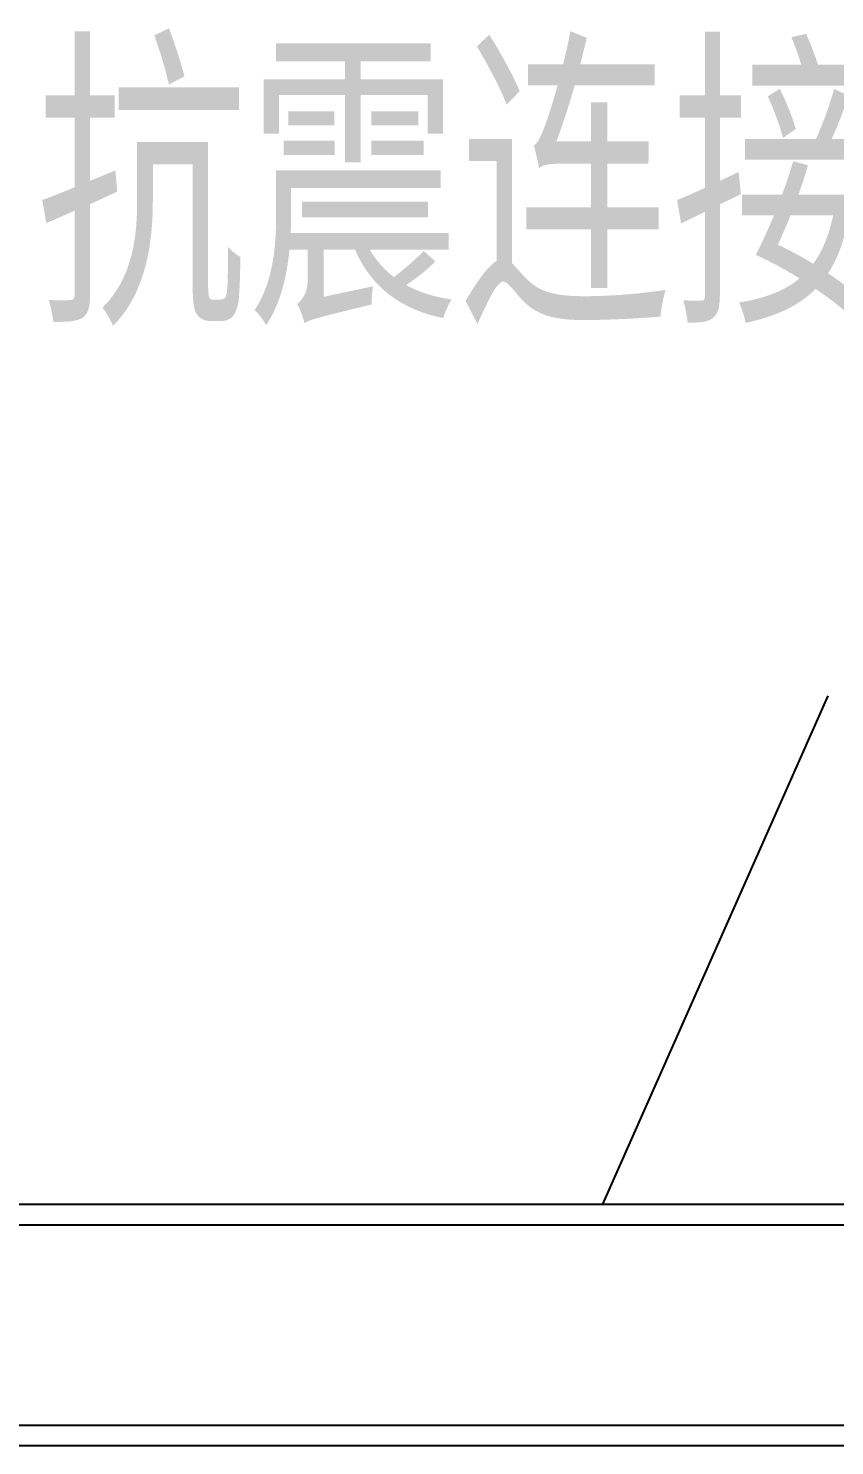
# Model space of a CAD drawing. Extents: x 27938 to 1507990, y 110129 to 923079.
# Drawn here: x 459835 to 461054, y 358394 to 360535 of the extents above; entities that cross this region are included whole.
import ezdxf

# ---------------------------------------------------------------- set-up
doc = ezdxf.new("R2010")
doc.units = 0
doc.header["$LTSCALE"] = 1000
doc.header["$MEASUREMENT"] = 0
doc.layers.add('W_DIM', color=4, linetype='Continuous')
doc.styles.get("Standard").update_dxf_attribs({"font": 'gbenor.shx', "bigfont": 'gbcbig.shx'})
doc.styles.add('wwp100', font='txt.shx', dxfattribs={"width": 0.7, "height": 400, "bigfont": 'hztxt.shx'})
doc.dimstyles.get("Standard").update_dxf_attribs({"dimtxt": 0.18, "dimasz": 0.18, "dimexe": 0.18, "dimexo": 0.0625, "dimgap": 0.09, "dimtad": 0, "dimtih": 1, "dimtoh": 1, "dimdec": 4, "dimzin": 0, "dimdsep": 46, "dimtxsty": 'Standard', "dimcen": 0.09, "dimadec": 0, "dimazin": 0, "dimtfac": 1, "dimtdec": 4, "dimtofl": 0, "dimtmove": 0, "dimatfit": 3, "dimfxl": 1, "dimtolj": 1, "dimtzin": 0, "dimarcsym": 0})

msp = doc.modelspace()

# ---------------------------------------------------------------- linework, layer by layer
at = {"linetype": 'Continuous'}
for p, q in [((459118.2, 358758.8), (462069.6, 358758.8)), ((459250.2, 358727.6), (461759.6, 358727.6)), ((459250.2, 358425.1), (461759.6, 358425.1)), ((459118.2, 358394), (462069.6, 358394))]:
    msp.add_line(p, q, dxfattribs=at)

# ---------------------------------------------------------------- texts
at = {"layer": 'W_DIM', "color": 7, "style": 'wwp100', "width": 0.8}
msp.add_text('抗震连接座B', height=400, dxfattribs=at).set_placement((459846.6, 360088.9))

# ---------------------------------------------------------------- leaders
at = {"layer": 'W_DIM', "color": 7}
msp.add_leader([(460703.5, 358758.8), (461044, 359526.7)], dimstyle='Standard', override={"dimgap": 20}, dxfattribs=at)

doc.saveas('drawing.dxf')
